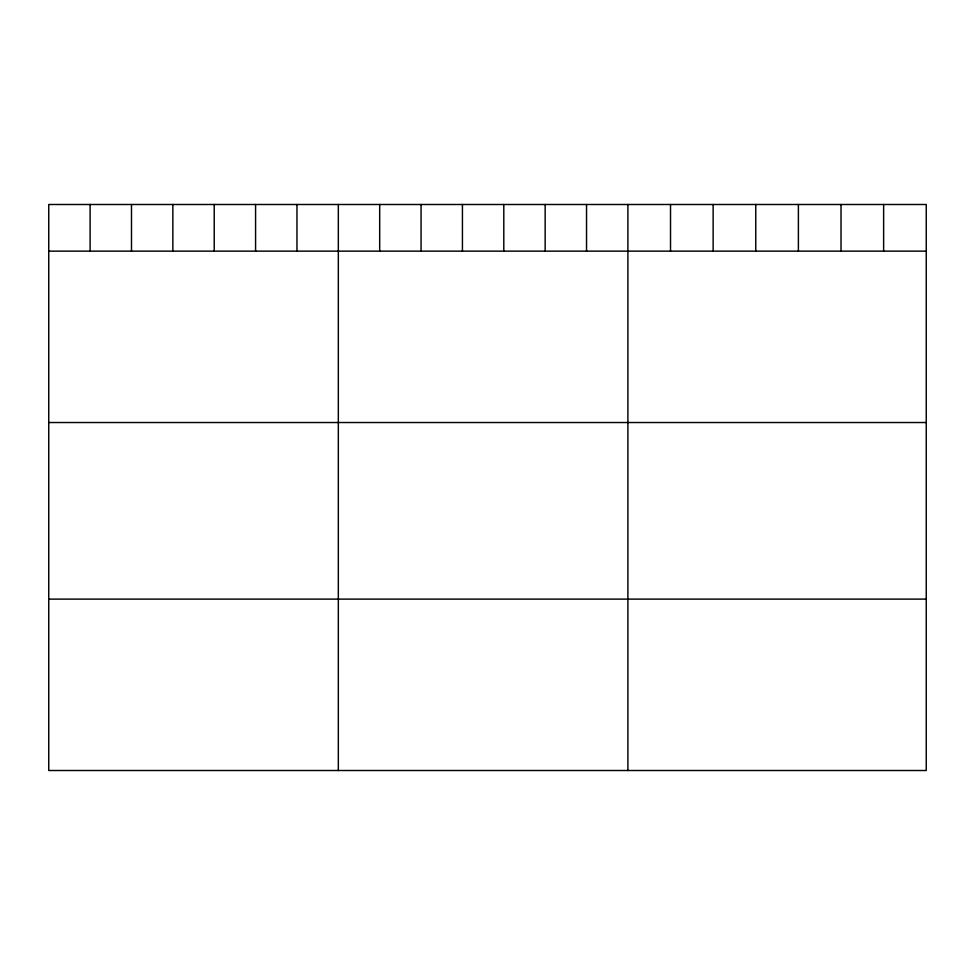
<?xml version="1.0" encoding="UTF-8"?>
<svg xmlns="http://www.w3.org/2000/svg" width="975" height="975" viewBox="0 0 975 975"><rect width="100%" height="100%" fill="white"/><g stroke="black" fill="none" stroke-linecap="round" stroke-linejoin="round"><path stroke-width="1.46" d="M926.25 251.136L926.25 770.506L48.75 770.506L48.75 204.494L926.25 204.494L926.25 251.136L48.75 251.136M48.75 422.528L926.25 422.528M48.75 599.113L926.25 599.113M883.63 204.494L883.63 251.136M841.011 204.494L841.011 251.136M798.391 204.494L798.391 251.136M755.759 204.494L755.759 251.136M713.139 204.494L713.139 251.136M670.52 204.494L670.52 251.136M627.9 204.494L627.9 770.506M586.536 204.494L586.536 251.136M545.159 204.494L545.159 251.136M503.795 204.494L503.795 251.136M462.43 204.494L462.43 251.136M421.066 204.494L421.066 251.136M379.689 204.494L379.689 251.136M338.325 204.494L338.325 770.506M296.961 204.494L296.961 251.136M255.584 204.494L255.584 251.136M214.22 204.494L214.22 251.136M172.855 204.494L172.855 251.136M131.491 204.494L131.491 251.136M90.114 204.494L90.114 251.136"/></g></svg>
